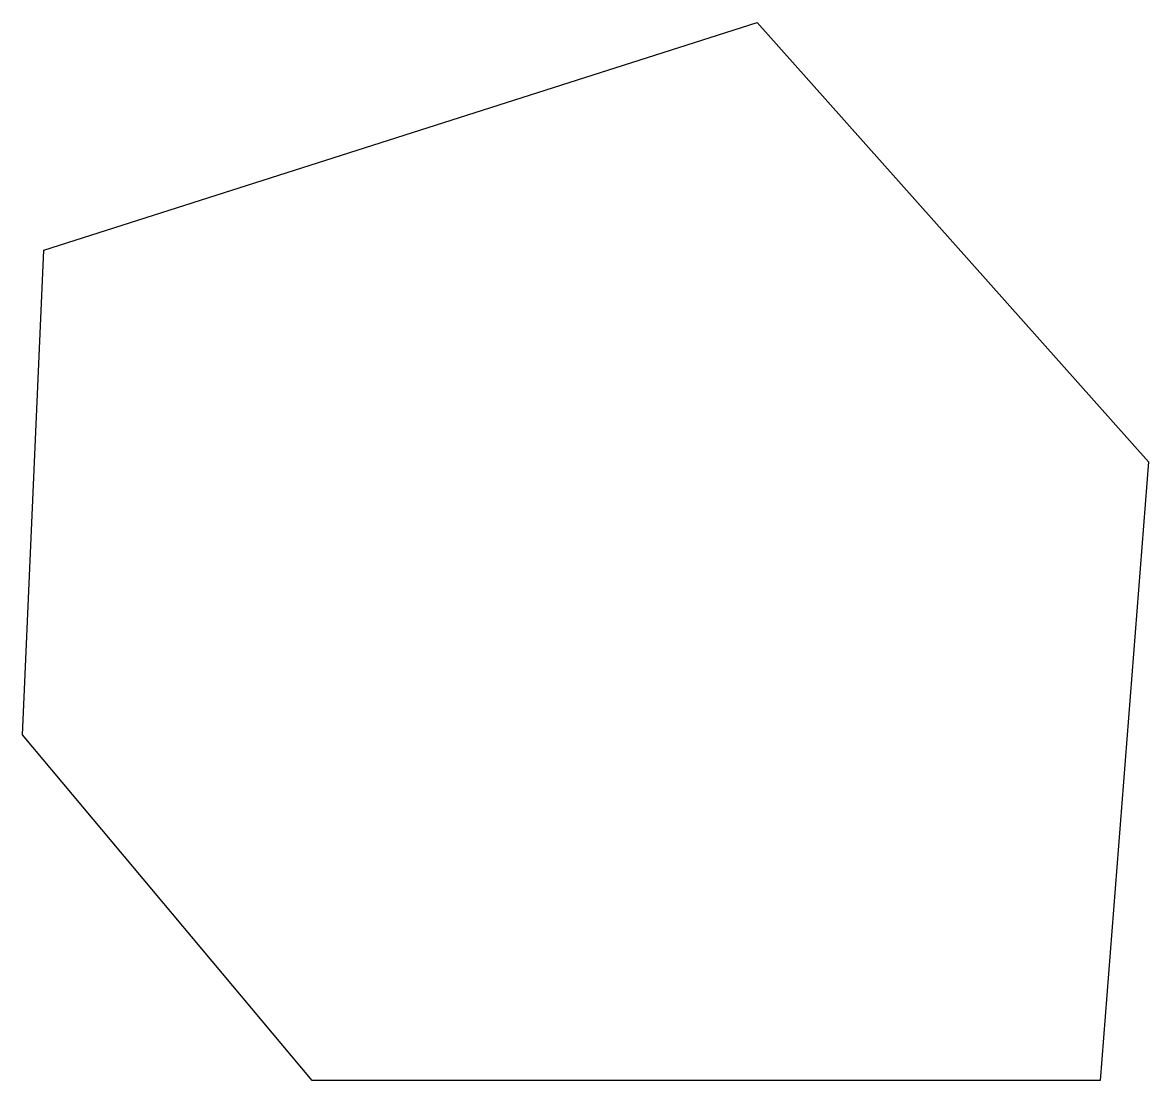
# Model space of a CAD drawing. Header units: millimetres. Extents: x 2268 to 3668, y 1024 to 2340.
import ezdxf

# ---------------------------------------------------------------- set-up
doc = ezdxf.new("R2010")
doc.units = ezdxf.units.MM

msp = doc.modelspace()

# ---------------------------------------------------------------- linework, layer by layer
msp.add_lwpolyline([(2295, 2056.7), (3181.4, 2339.7), (3667.9, 1793.6), (3607.9, 1024.5), (2628.2, 1024.5), (2268.3, 1454), (2295, 2056.7)])

doc.saveas('drawing.dxf')
